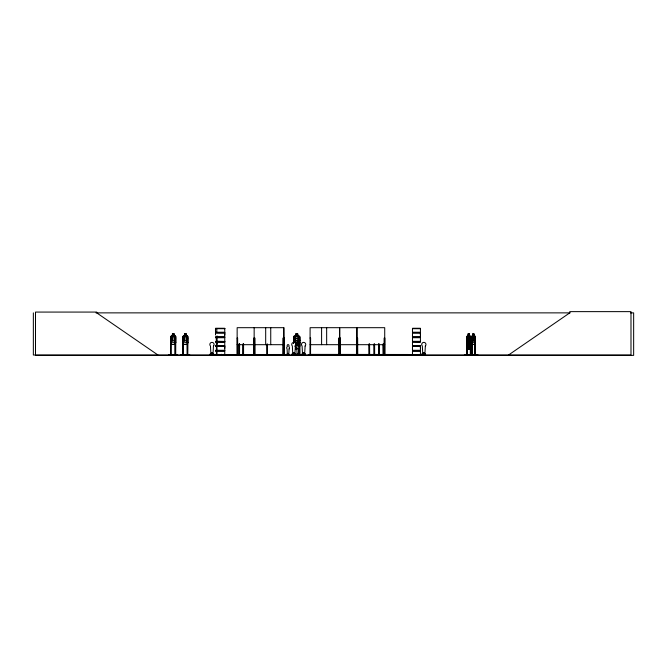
<?xml version="1.0" encoding="UTF-8"?>
<svg xmlns="http://www.w3.org/2000/svg" width="667" height="667" viewBox="0 0 667 667"><rect width="100%" height="100%" fill="white"/><g stroke="black" fill="none" stroke-linecap="round" stroke-linejoin="round"><path stroke-width="1" d="M224.762 348.341L224.762 346.381L216.817 346.381M224.762 334.967L224.762 333.016L215.491 333.016L215.499 334.967M412.481 350.292L412.481 346.381L420.435 346.381L420.427 350.292L412.481 350.292L412.489 348.341M412.481 336.918L412.481 333.016L420.435 333.016L420.427 336.918L412.481 336.918L412.489 334.967M420.427 348.341L420.427 346.381M420.427 334.967L420.427 333.016M227.239 354.694L214.632 354.669M212.039 352.801L211.714 353.085M293.63 353.143L294.122 353.018L293.63 352.885M303.418 353.202L303.652 352.826M423.912 352.768L423.828 353.277L423.703 352.793M211.706 353.018L212.198 353.143M216.742 341.562L224.779 341.637M216.8 354.852L216.775 354.394M423.895 353.21L423.778 352.826M472.036 344.43L474.846 344.43L475.146 342.346M474.846 344.43L475.187 336.735L474.829 336.001L474.02 336.001M337.06 354.694L342.63 355.011M470.727 342.354L470.21 344.364L467.317 344.364M470.243 344.43L470.685 342.346M234.434 354.961L245.881 354.969L234.459 355.011M264.274 354.686L269.776 354.669M464.407 354.694L478.006 354.961M175.113 344.364L175.771 342.354L175.771 336.735L175.138 336.001M175.771 342.354L175.154 344.43L171.227 344.43L170.71 342.354L170.752 336.743L171.286 336.001M187.269 336.001L186.143 336.001L186.185 333.909L184.467 333.909L184.467 336.001L183.333 336.001L182.8 336.743L183.358 344.43L187.285 344.43L187.861 342.354L187.861 336.735L187.227 336.001M187.285 344.43L187.861 342.354M293.93 352.768L293.813 352.985M168.609 354.927L177.605 354.694M180.699 354.927L189.695 354.694M376.638 354.927L386.752 354.961M293.605 340.645L294.322 338.561L299.233 338.561L299.875 340.645L299.175 338.636M293.672 340.654L294.372 338.636M299.875 342.354L299.158 344.43L296.206 344.43M311.514 354.961L308.379 354.669L311.564 355.011M311.281 354.969L311.264 354.485M311.531 354.694L308.379 354.694M367.525 354.961L376.23 354.694M367.542 354.694L370.518 354.669M370.502 354.961L367.542 354.927M468.092 346.998L468.092 349.091L469.41 349.091L470.002 342.329L469.368 340.654L469.368 336.768L468.192 336.768L468.192 340.67L467.559 342.329L468.151 349.091M468.209 333.909L467.567 340.67L468.192 342.346L468.192 346.231L469.368 346.231L468.718 344.322L467.709 346.273L468.442 343.838L467.609 341.354L468.701 343.388L469.793 341.354L468.968 343.847C470.518 352.459 469.151 337.219 470.002 336.768L469.368 336.068L469.41 333.909M292.721 355.002L300.392 355.011M472.094 344.43L471.677 336.743L472.111 336.001M466.942 355.011L466.892 336.743L467.292 336.001L468.209 336.001M466.95 336.743L467.35 336.001M470.193 346.932L470.577 346.223M470.669 346.256L470.218 346.998L467.275 346.998L466.833 340.645M296.765 344.322L295.097 346.273M295.031 346.023L296.315 343.838C293.413 340.862 295.89 340.228 296.732 343.388C297.524 340.228 300.1 340.854 297.174 343.847L298.032 345.298M294.714 342.329L295.764 340.654L295.764 336.768L297.715 336.768L297.715 340.67L298.758 342.329L298.758 346.231M297.715 345.256L297.715 342.329L298.758 340.67L298.758 336.768L297.715 336.068L297.715 333.975L295.756 333.975M182.85 336.777L183.375 336.001M293.672 336.777L294.297 336.068L299.108 336.068M299.208 346.998L299.875 346.256L299.875 336.735L299.133 336.001L297.782 336.001L297.782 333.909L295.689 333.909L295.756 336.068L294.714 336.768L294.714 340.67L295.764 342.346L295.764 346.231M210.63 354.51L210.363 353.627L209.997 355.011L210.213 354.51L284.35 354.485L284.35 355.011M210.439 354.994L213.773 355.011M211.055 354.994L210.38 354.736M212.781 355.002L213.573 353.627L213.398 355.002M287.143 354.986L287.018 354.077L287.185 354.669M288.444 354.986C289.895 353.652 288.736 355.403 288.753 354.902M292.505 354.51L292.254 353.627L292.104 355.002M292.271 354.736L292.88 354.994M291.921 355.002C291.604 354.06 296.723 354.102 294.856 355.011M295.097 355.002L295.189 353.627M295.698 354.994L292.263 354.994M298.741 354.902L296.615 354.902L297.174 354.819L296.64 354.894L296.748 354.077L296.923 354.669M298.708 354.669C299.641 353.418 297.799 355.578 298.641 354.986M298.591 354.986L298.724 354.077M301.659 355.002L305.403 355.011M301.843 355.002L302.651 355.011M302.276 355.002L302.81 354.994M304.561 354.994L305.044 354.51L301.826 354.51M422.253 353.627L422.086 355.002M424.462 355.002L425.454 355.011M425.046 355.011L425.671 354.994M508.537 355.011L569.768 312.873L569.768 311.631L630.99 311.631L630.99 355.011L33.35 355.011L33.35 312.873M210.805 355.011L211.181 354.994M212.556 355.011L212.965 355.011M286.76 355.002L287.435 354.894M289.144 354.894L288.611 354.819M294.481 355.002L294.956 354.661M304.594 355.011L304.144 354.986L305.194 354.736L305.178 353.627L304.936 354.51M421.861 355.011L422.094 354.51L425.338 354.51M422.67 355.011L423.045 354.994M424.646 355.002L425.071 354.977M412.464 341.479L420.443 341.679M412.481 354.844L412.489 351.075L420.435 351.075L420.435 354.844L412.464 355.002M95.948 312.873L570.085 312.873M630.523 312.873L633.65 312.873L633.65 355.369L35.501 355.369L35.501 312.073L96.732 312.073L96.732 312.873L157.954 355.011M215.483 328.306L224.779 328.306M412.473 328.306L420.443 328.306M215.499 328.698L224.762 328.698M412.489 328.698L420.427 328.698M215.433 332.5L224.821 332.5M412.431 332.5L420.493 332.5M215.433 332.741L224.821 332.741M412.431 332.741L420.493 332.741M171.244 336.001L172.428 336.001L172.386 333.909L174.095 333.909L174.095 336.001M468.151 333.909L469.468 333.909M472.845 333.909L474.07 333.909L474.562 336.768L473.979 342.346L472.886 342.346L472.303 340.67L472.903 333.909M172.436 333.975L174.045 333.975M184.526 333.975L186.126 333.975M468.192 333.975L469.426 333.975M472.886 333.975L474.037 333.975M174.054 336.001L175.179 336.001M295.689 336.001L294.264 336.001L293.597 336.743L293.605 343.455M469.41 336.001L470.285 336.001L470.727 336.735L470.619 355.011M472.053 336.001L472.903 336.001M171.269 336.068L175.154 336.068M183.358 336.068L187.244 336.068M467.317 336.068L470.268 336.068L470.627 336.768M472.069 336.068L474.812 336.068M170.71 336.743L170.685 355.011L170.777 354.394M175.113 336.068L175.771 336.735M182.8 336.743L182.766 355.011M187.202 336.068L187.861 336.735M471.677 336.743L471.727 355.011L471.694 354.394L472.278 354.394M215.491 336.918L224.771 336.918L224.771 333.016M215.433 337.194L224.821 337.194M412.431 337.194L420.493 337.194M215.433 337.435L224.821 337.435M412.431 337.435L420.493 337.435M215.491 337.71L224.771 337.71L224.771 341.471L216.825 341.371L224.779 341.479M175.671 338.019L175.079 338.019L175.163 355.011L175.213 338.019M187.76 338.019L187.169 338.019L187.244 355.011M237.152 338.019L237.627 338.019L237.66 355.011M299.8 338.019L299.225 338.019L299.158 355.011M309.997 338.019L310.605 338.019L310.547 355.011M339.545 338.019L338.936 338.019L338.986 355.011M339.795 338.019L340.27 338.019L340.303 355.011M466.925 338.019L467.45 338.019M471.711 338.019L472.219 338.019M467.267 338.561L470.285 338.561L470.669 340.645L470.227 338.561M295.764 340.67L297.715 340.654M468.192 340.654L469.368 340.67M216.675 341.371L215.499 341.371L216.65 341.479M412.489 341.371L420.427 341.371L420.427 337.71L412.481 337.71L412.481 341.471L420.443 341.471M215.483 341.637L216.667 341.637M215.483 341.821L216.65 341.812M216.808 341.812L224.779 341.837L224.762 345.598L216.817 345.598M420.443 341.812L412.473 341.837L412.489 345.598L420.435 345.598M215.499 342.063L216.675 342.063M216.825 342.063L224.762 342.063M412.489 342.063L420.427 342.063M216.525 342.354C217.926 348.174 215.583 337.777 216.617 336.777L217.125 336.001L216.583 336.777L216.575 355.011L216.592 354.394M295.764 342.346L297.715 342.329M466.892 342.354L467.342 344.43L470.293 344.43M468.192 342.329L469.368 342.346M171.269 344.364L175.154 344.364M183.358 344.364L187.244 344.364M296.223 344.364L299.108 344.364M472.069 344.364L474.812 344.364M237.152 344.689L283.984 344.689M310.105 344.689L339.545 344.689M339.795 344.689L356.787 344.689M357.037 344.689L384.717 344.689M215.491 345.598L216.658 345.598M215.433 345.873L216.617 345.873M216.758 345.873L224.821 345.873M412.431 345.873L420.493 345.873M215.433 346.115L216.617 346.115M216.758 346.115L224.821 346.115M412.431 346.115L420.493 346.115M215.491 346.381L216.658 346.381M297.365 347.974L296.106 347.974L296.106 348.674L297.365 348.674M297.09 349.091L295.689 349.091L295.764 346.932M215.491 350.292L216.658 350.292M216.817 350.292L224.771 350.292L224.771 346.381M215.433 350.559L216.617 350.559M216.758 350.559L224.821 350.559M412.431 350.559L420.493 350.559M215.433 350.8L216.617 350.8M216.758 350.8L224.821 350.8M412.431 350.8L420.493 350.8M215.491 351.075L216.658 351.075M216.817 351.075L224.771 351.075L224.771 354.844M293.046 354.335L294.464 354.335M423.02 354.335L424.437 354.335M170.494 354.394L171.194 354.394L171.194 355.011M175.729 354.394L175.021 354.394L175.029 355.011M182.575 354.394L183.283 354.394L183.283 355.011M187.811 354.394L187.11 354.394L187.11 355.011M299.158 354.394L299.992 354.961L299.8 336.768M466.883 354.394L467.5 354.394M474.829 354.394L475.446 354.394M229.54 354.661L232.091 355.011M232.299 354.661L246.231 354.661M248.799 354.661L246.673 355.011M249.066 354.661L251.242 354.661M251.576 354.969L257.045 354.669L251.526 355.011M289.17 354.902L281.366 354.661L289.078 354.669M354.194 354.969L359.721 354.961M391.354 354.661L393.914 355.011M394.114 354.661L396.373 354.661M403.026 354.661L400.9 355.011M403.235 354.661L405.494 354.661M408.054 354.661L405.928 355.011M410.614 354.661L408.487 355.011M410.88 354.661L413.015 355.011M251.551 354.694L257.053 354.694M281.382 354.694L286.893 354.961M412.489 354.736L420.427 354.736M425.438 354.736L422.244 354.994M422.861 354.994L422.253 354.736M383.233 354.969L383.108 344.014M383.016 354.961L383.05 354.394M295.089 354.977L294.672 354.661M466.925 346.231L467.35 346.932M474.771 336.001L475.204 355.011M182.891 342.346L183.4 344.364M466.992 342.346L467.367 344.364M475.429 355.011L475.388 338.019L474.879 338.019L474.846 355.011M475.062 344.014L475.062 355.011L475.029 354.394M472.219 343.013L472.261 355.011M472.036 338.019L472.069 355.011M471.894 338.019L471.961 355.011M470.577 340.654L470.477 355.011M469.31 346.932L469.31 349.024M468.251 333.975L468.251 336.068M467.45 346.015L467.492 355.011M467.275 338.019L467.317 355.011M467.2 354.394L467.183 355.011M466.992 336.777L467.108 355.011M424.329 354.51L424.329 352.651L423.353 352.651L423.353 354.51M422.494 354.51L422.236 353.627L422.144 354.736M414.824 355.011L413.49 355.011M408.087 355.011L408.087 354.485L309.938 354.394L309.938 355.011M406.845 354.485L406.845 355.011M399.099 355.011L397.607 355.011M397.24 355.011L396.815 355.011M384.901 354.394L384.901 355.011M384.809 355.011L384.842 338.019L384.25 338.019L384.192 355.011M384.717 355.011L384.717 327.689L357.037 327.689L357.053 355.011M384.475 354.394L384.45 355.011M384.375 338.019L384.325 355.011M383.7 344.014L383.7 355.011M383.567 344.014L383.492 355.011M383.475 354.394L383.475 355.011M383.242 344.014L383.333 355.011M379.173 344.014L379.231 355.011M379.039 344.014L379.098 355.011M378.948 354.394L378.973 355.011M378.806 354.394L378.789 355.011M378.714 344.014L378.664 355.011M378.581 344.014L378.531 355.011M374.754 354.394L374.754 355.011M374.596 344.014L374.654 355.011M374.52 354.394L374.504 355.011M374.187 344.014L374.187 355.011L374.087 344.014M374.029 354.394L374.029 355.011M369.743 354.394L369.743 355.011M369.576 344.014L369.643 355.011M369.493 354.394L369.51 355.011M369.176 344.014L369.268 355.011M369.068 344.014L369.118 355.011M369.009 354.394L369.009 355.011M357.687 355.011L357.637 338.019L356.503 338.019L356.47 355.011M357.504 338.019L357.554 355.011M357.412 354.394L357.429 355.011M357.262 354.394L357.237 355.011M357.17 338.019L357.17 355.011M356.82 354.394L356.82 355.011M356.67 355.011L356.787 327.689L339.795 327.689L339.795 355.011M348.074 354.485L348.074 355.011M347.449 354.485L347.449 355.011M340.078 338.019L340.112 355.011M339.953 354.394L339.953 355.011M339.603 354.394L339.603 355.011M339.545 355.011L339.545 327.689L310.105 327.689L310.03 355.011M339.361 354.394L339.345 355.011M339.044 338.019L339.136 355.011M326.655 327.689L326.655 344.689M321.594 327.689L321.594 344.689M310.497 338.019L310.405 355.011M310.197 354.394L310.18 355.011M304.094 354.51L304.094 352.651L303.118 352.651L303.118 354.51M302.243 354.51L302.259 353.627L301.876 354.51M299.291 354.394L299.341 355.011M298.149 354.669L298.149 353.427L297.499 353.427L297.499 354.669M295.214 353.627L295.189 354.51M294.355 354.51L294.355 352.651L293.38 352.651L293.38 354.51M294.139 342.013L294.13 338.019L293.555 338.019L293.563 343.013M293.622 354.394L293.605 355.011L293.488 354.394M288.411 354.669L288.411 353.427L287.76 353.427L287.76 354.669M287.177 354.077L287.177 354.669M284.175 355.011L284.175 338.019L283.142 338.019L283.108 355.011L283.25 338.019M284.017 355.011L283.984 327.689L237.152 327.689L237.127 355.011M283.884 338.019L283.85 355.011M283.75 338.019L283.733 355.011L283.633 327.689M283.542 354.394L283.558 355.011M283.342 354.394L283.325 355.011M270.744 327.689L270.744 344.689M267.467 344.155L267.5 355.011M267.309 354.394L267.309 355.011M267.175 344.155L267.242 355.011M267.142 354.394L267.142 355.011M266.983 344.155L266.95 355.011M265.683 327.689L265.683 344.689M254.861 355.011L254.802 338.019L253.86 338.019L253.86 355.011M254.686 338.019L254.744 355.011M254.611 354.394L254.594 355.011M254.394 354.394L254.394 355.011M254.335 338.019L254.294 355.011M254.152 327.689L254.152 355.011M254.052 344.155L254.01 355.011M253.827 354.394L253.827 355.011M246.932 354.485L246.932 355.011M246.306 354.485L246.306 355.011M245.589 354.485L245.589 355.011M243.58 344.014L243.555 355.011M243.422 344.014L243.422 355.011M243.355 354.394L243.33 355.011M243.18 344.014L243.13 355.011M243.021 344.014L243.021 355.011M242.971 354.394L242.971 355.011M239.603 344.014L239.528 355.011L239.445 344.014M239.261 354.394L239.345 355.011M239.195 344.014L239.145 355.011M239.036 344.014L239.086 355.011M237.444 338.019L237.477 355.011M237.344 338.019L237.402 355.011M237.152 354.394L237.285 355.011M224.229 354.394L224.229 355.011M224.162 354.394L224.154 355.011M223.912 354.394L223.937 355.011M221.811 354.394L221.752 355.011M221.686 354.394L221.627 355.011M221.561 354.394L221.536 355.011M221.361 354.394L221.344 355.011M221.211 355.011L221.186 354.394L221.094 355.011M217.042 354.394L217.042 355.011M216.925 355.011L216.983 338.019L216.383 338.019L216.45 355.011M216.817 328.464L216.825 332.233M212.465 354.51L212.465 352.651L211.489 352.651L211.489 354.51M211.798 354.485L211.798 355.011M211.714 354.485L211.714 355.011M210.989 354.485L210.989 355.011M187.819 336.735L187.727 355.011M187.627 338.019L187.552 355.011M187.535 354.394L187.535 355.011M187.302 338.019L187.369 355.011M186.143 333.909L186.085 336.068L186.968 336.768L186.968 340.67L186.126 342.346L184.567 342.346L183.733 340.67L183.733 336.768L184.567 336.068L184.509 333.909M183.15 355.011L183.225 338.019L182.633 338.019L182.666 355.011M183.091 338.019L183.025 355.011M182.841 354.394L182.858 355.011M175.729 336.735L175.663 355.011M175.538 338.019L175.538 355.011M175.446 354.394L175.446 355.011M174.054 333.909L174.045 336.068L174.879 336.768L174.879 340.67L174.045 342.346L172.478 342.346L171.644 340.67L171.644 336.768L172.478 336.068L172.428 333.909M171.06 355.011L171.144 338.019L170.552 338.019L170.56 355.011M170.935 354.394L170.919 355.011M213.465 346.006L213.023 354.194L210.905 354.194L210.464 346.006A2.126 2.126 0 0 1 210.464 342.996A2.126 2.126 0 0 1 213.465 342.996A2.126 2.126 0 0 1 213.465 346.006M289.078 348.899L288.786 354.36L287.369 354.36L287.077 348.899A1.417 1.417 0 0 1 287.369 346.673C286.076 343.88 290.078 343.88 288.786 346.673A1.417 1.417 0 0 1 289.078 348.899M295.356 346.006L294.914 354.194L292.788 354.194L292.354 346.006A2.126 2.126 0 0 1 292.354 342.996A2.126 2.126 0 0 1 295.356 342.996A2.126 2.126 0 0 1 295.356 346.006M298.816 348.899L298.524 354.36L297.107 354.36L296.815 348.899A1.417 1.417 0 0 1 297.107 346.673C295.815 343.88 299.817 343.88 298.524 346.673A1.417 1.417 0 0 1 298.816 348.899M305.094 346.006L304.652 354.194L302.526 354.194L302.093 346.006A2.126 2.126 0 0 1 302.093 342.996A2.126 2.126 0 0 1 305.094 342.996A2.126 2.126 0 0 1 305.094 346.006M425.338 346.006L424.896 354.194L422.77 354.194L422.328 346.006A2.126 2.126 0 0 1 422.328 342.996A2.126 2.126 0 0 1 425.338 342.996A2.126 2.126 0 0 1 425.338 346.006M467.317 338.561L466.875 340.654L467.35 338.636M224.779 328.464L215.483 328.447L215.499 332.233L224.771 332.233L224.771 328.464M420.443 328.456L412.473 328.464L412.489 332.233L420.435 332.233L420.435 328.464M173.762 334.325L172.761 334.325L172.761 335.026L173.762 335.026L173.762 334.325M185.851 334.325L184.851 334.325L184.851 335.026L185.851 335.026L185.851 334.325M297.365 334.325L296.106 334.325L296.106 335.026L297.365 335.026L297.365 334.325M469.159 334.325L468.409 334.325L468.409 335.026L469.159 335.026L469.159 334.325M473.778 334.325L473.078 334.325L473.078 335.026L473.778 335.026L473.778 334.325M174.045 336.768L172.478 336.768L172.478 340.67L174.045 340.67L174.045 336.768M186.126 336.768L184.567 336.768L184.567 340.67L186.126 340.67L186.126 336.768M473.979 336.768L472.886 336.768L472.886 340.67L473.979 340.67L473.979 336.768M470.86 338.019L470.335 338.019L470.335 355.011L470.302 354.394L470.91 354.394L470.902 355.011L470.86 338.019M469.159 347.974L468.401 347.974L468.401 348.674L469.159 348.674L469.159 347.974M425.438 353.627L425.271 354.736L425.438 353.627M294.147 355.011L294.139 354.394L294.089 355.011"/></g></svg>
